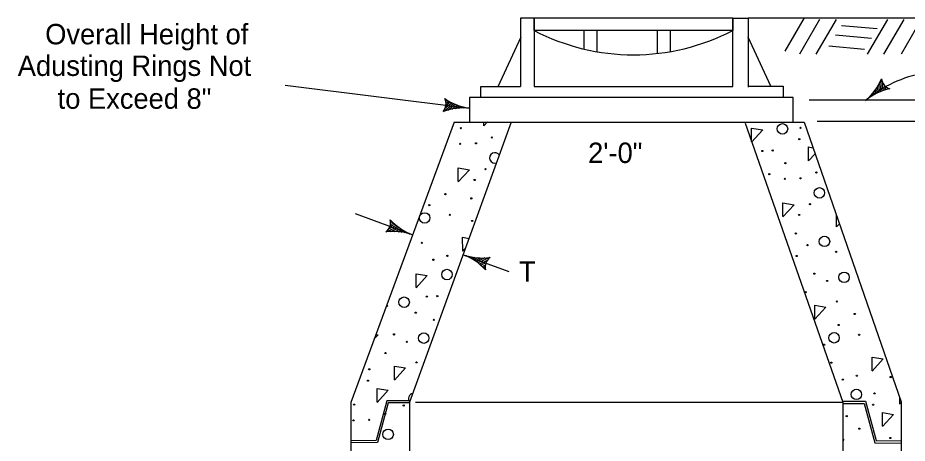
# Model space of a CAD drawing. Extents: x -1863 to -1632, y 1312 to 1612.
# Drawn here: x -1781.8 to -1692.7, y 1465.4 to 1508 of the extents above; entities that cross this region are included whole.
import ezdxf

# ---------------------------------------------------------------- set-up
doc = ezdxf.new("R2010")
doc.units = 0
doc.layers.add('1', color=7, linetype='Continuous')

msp = doc.modelspace()

# ---------------------------------------------------------------- linework, layer by layer
at = {"layer": '1'}
for p, q in [((-1731.439, 1501.146), (-1731.439, 1508.012)), ((-1731.439, 1508.012), (-1730.102, 1508.012)), ((-1731.439, 1508.012), (-1731.439, 1507.906)), ((-1730.102, 1508.012), (-1730.102, 1501.143)), ((-1710.205, 1507.968), (-1708.652, 1507.968)), ((-1710.205, 1501.143), (-1710.205, 1507.968)), ((-1708.66, 1507.998), (-1664.102, 1507.998)), ((-1708.652, 1507.968), (-1708.652, 1501.075)), ((-1703.05, 1507.998), (-1704.992, 1504.681)), ((-1701.509, 1507.829), (-1703.538, 1504.365)), ((-1699.861, 1507.829), (-1701.89, 1504.365)), ((-1699.325, 1507.241), (-1695.738, 1506.928)), ((-1694.722, 1507.829), (-1696.751, 1504.365)), ((-1693.072, 1507.829), (-1695.1, 1504.365)), ((-1691.329, 1507.829), (-1693.357, 1504.365)), ((-1733.708, 1501.124), (-1731.39, 1506.105)), ((-1725.096, 1504.885), (-1725.096, 1506.748)), ((-1723.827, 1506.748), (-1723.827, 1504.627)), ((-1717.749, 1504.444), (-1717.749, 1506.748)), ((-1716.479, 1506.748), (-1716.479, 1504.627)), ((-1706.378, 1501.176), (-1708.652, 1506.065)), ((-1699.907, 1506.296), (-1696.321, 1505.983)), ((-1700.585, 1505.19), (-1696.999, 1504.877)), ((-1695.329, 1501.879), (-1695.449, 1500.607)), ((-1755.035, 1501.258), (-1736.529, 1498.951)), ((-1735.418, 1500.01), (-1735.418, 1501.146)), ((-1735.418, 1501.146), (-1731.458, 1501.146)), ((-1730.102, 1501.143), (-1710.205, 1501.143)), ((-1708.66, 1501.176), (-1705.158, 1501.176)), ((-1705.158, 1501.176), (-1705.158, 1500.038)), ((-1695.923, 1500.819), (-1695.964, 1500.367)), ((-1695.73, 1501.108), (-1695.792, 1500.454)), ((-1695.533, 1501.457), (-1695.621, 1500.533)), ((-1695.201, 1501.508), (-1695.28, 1500.675)), ((-1695.057, 1501.282), (-1695.109, 1500.732)), ((-1694.907, 1501.132), (-1694.94, 1500.789)), ((-1694.752, 1501.026), (-1694.771, 1500.836)), ((-1694.597, 1500.945), (-1694.602, 1500.876)), ((-1738.997, 1499.812), (-1738.942, 1499.855)), ((-1696.658, 1499.967), (-1696.664, 1499.934)), ((-1696.479, 1500.149), (-1696.484, 1500.059)), ((-1696.296, 1500.348), (-1696.312, 1500.171)), ((-1696.108, 1500.571), (-1696.138, 1500.272)), ((-1739.174, 1498.638), (-1738.166, 1499.422)), ((-1738.991, 1498.986), (-1738.329, 1499.501)), ((-1738.948, 1499.643), (-1738.795, 1499.76)), ((-1738.926, 1499.245), (-1738.49, 1499.586)), ((-1738.92, 1499.458), (-1738.645, 1499.67)), ((-1738.724, 1498.779), (-1737.994, 1499.349)), ((-1738.338, 1498.875), (-1737.82, 1499.278)), ((-1737.994, 1498.932), (-1737.638, 1499.212)), ((-1737.687, 1498.967), (-1737.45, 1499.152)), ((-1737.395, 1498.984), (-1737.256, 1499.095)), ((-1737.126, 1498.989), (-1737.055, 1499.044)), ((-1736.87, 1498.981), (-1736.842, 1499.003)), ((-1702.549, 1499.812), (-1672.409, 1499.812)), ((-1738.112, 1497.559), (-1748.466, 1469.497)), ((-1732.379, 1497.559), (-1742.559, 1469.535)), ((-1738.112, 1497.559), (-1703.066, 1497.559)), ((-1708.974, 1497.472), (-1699.194, 1469.527)), ((-1703.066, 1497.559), (-1693.338, 1469.576)), ((-1701.767, 1497.649), (-1682.766, 1497.649)), ((-1742.273, 1486.279), (-1747.97, 1488.379)), ((-1744.484, 1487.316), (-1744.171, 1487.458)), ((-1744.479, 1487.676), (-1744.416, 1487.706)), ((-1744.471, 1487.502), (-1744.296, 1487.581)), ((-1744.92, 1486.576), (-1743.757, 1487.109)), ((-1744.664, 1486.873), (-1743.902, 1487.224)), ((-1744.539, 1487.109), (-1744.038, 1487.341)), ((-1744.449, 1486.611), (-1743.61, 1487.001)), ((-1744.051, 1486.617), (-1743.455, 1486.892)), ((-1743.706, 1486.595), (-1743.294, 1486.785)), ((-1743.395, 1486.559), (-1743.123, 1486.682)), ((-1743.109, 1486.508), (-1742.948, 1486.584)), ((-1742.845, 1486.45), (-1742.766, 1486.489)), ((-1742.597, 1486.385), (-1742.567, 1486.399)), ((-1737.197, 1484.288), (-1732.624, 1482.624)), ((-1736.872, 1484.182), (-1736.902, 1484.168)), ((-1736.625, 1484.119), (-1736.704, 1484.078)), ((-1736.36, 1484.062), (-1736.521, 1483.986)), ((-1736.072, 1484.013), (-1736.344, 1483.888)), ((-1735.764, 1483.978), (-1736.175, 1483.787)), ((-1735.418, 1483.958), (-1736.012, 1483.681)), ((-1735.018, 1483.964), (-1735.857, 1483.572)), ((-1734.549, 1484.002), (-1735.707, 1483.463)), ((-1734.805, 1483.705), (-1735.565, 1483.348)), ((-1734.928, 1483.468), (-1735.429, 1483.231)), ((-1734.98, 1483.261), (-1735.293, 1483.114)), ((-1734.993, 1483.073), (-1735.168, 1482.994)), ((-1734.985, 1482.899), (-1735.048, 1482.869)), ((-1742.559, 1469.535), (-1742.559, 1401.357)), ((-1693.338, 1469.576), (-1693.338, 1401.305)), ((-1748.466, 1469.497), (-1748.466, 1395.967)), ((-1741.99, 1469.527), (-1699.194, 1469.527)), ((-1699.194, 1469.527), (-1699.194, 1401.392))]:
    msp.add_line(p, q, dxfattribs=at)
for points in [[(-1730.102, 1508.012), (-1710.213, 1508.012), (-1710.213, 1506.748), (-1730.102, 1506.748)], [(-1736.584, 1497.567), (-1704.142, 1497.567), (-1704.142, 1500.038), (-1736.584, 1500.038)]]:
    msp.add_lwpolyline(points, close=True, dxfattribs=at)
for points in [[(-1734.767, 1497.581), (-1735.132, 1497.183)], [(-1735.127, 1497.2), (-1735.129, 1497.578)], [(-1708.317, 1495.585), (-1708.32, 1496.971), (-1707.201, 1496.78), (-1708.32, 1495.568)], [(-1702.625, 1493.695), (-1702.631, 1495.084), (-1702.179, 1495.005)], [(-1701.966, 1494.397), (-1702.631, 1493.681)], [(-1737.687, 1491.609), (-1737.689, 1492.995), (-1736.573, 1492.804), (-1737.689, 1491.595)], [(-1705.185, 1488.106), (-1705.191, 1489.492), (-1704.071, 1489.302), (-1705.191, 1488.09)], [(-1699.82, 1487.088), (-1699.826, 1488.234)], [(-1699.531, 1487.393), (-1699.826, 1487.074)], [(-1737.251, 1484.656), (-1737.254, 1486.042), (-1736.603, 1485.93)], [(-1736.954, 1484.963), (-1737.254, 1484.639)], [(-1741.911, 1481.001), (-1741.916, 1482.39), (-1740.797, 1482.199), (-1741.916, 1480.987)], [(-1703.682, 1482.354), (-1703.633, 1482.346), (-1703.668, 1482.308)], [(-1701.988, 1477.847), (-1701.991, 1479.233), (-1700.871, 1479.043), (-1701.991, 1477.831)], [(-1745.955, 1476.3), (-1745.726, 1476.262), (-1746.132, 1475.821)], [(-1696.252, 1472.656), (-1696.255, 1474.042), (-1695.136, 1473.852), (-1696.255, 1472.64)], [(-1744.079, 1471.76), (-1744.081, 1473.146), (-1742.965, 1472.956), (-1744.081, 1471.744)], [(-1745.811, 1469.522), (-1745.816, 1470.911), (-1744.697, 1470.717), (-1745.816, 1469.508)], [(-1742.559, 1469.655), (-1744.844, 1469.652), (-1745.901, 1465.698), (-1748.466, 1465.671)], [(-1699.194, 1469.639), (-1696.912, 1469.636), (-1695.858, 1465.684), (-1693.338, 1465.654)], [(-1693.491, 1469.35), (-1693.491, 1470.017)], [(-1742.518, 1469.456), (-1744.713, 1469.453), (-1745.767, 1465.502), (-1748.425, 1465.472)], [(-1699.194, 1469.41), (-1697.037, 1469.407), (-1695.983, 1465.455), (-1693.377, 1465.426)], [(-1693.338, 1469.503), (-1693.494, 1469.334)], [(-1695.223, 1467.111), (-1695.228, 1468.5), (-1694.109, 1468.31), (-1695.228, 1467.098)]]:
    msp.add_lwpolyline(points, dxfattribs=at)
for centre, radius in [((-1705.228, 1496.893), 0.524), ((-1737.439, 1496.96), 0.0599), ((-1703.42, 1496.995), 0.0599), ((-1737.495, 1495.386), 0.0599), ((-1735.923, 1495.444), 0.0599), ((-1734.333, 1496.026), 0.0599), ((-1703.542, 1495.861), 0.0599), ((-1707.249, 1494.681), 0.0599), ((-1706.201, 1494.719), 0.0599), ((-1734.97, 1492.862), 0.0599), ((-1704.938, 1493.456), 0.0599), ((-1736.058, 1491.774), 0.0599), ((-1706.548, 1492.35), 0.0599), ((-1704.994, 1491.883), 0.0599), ((-1703.422, 1491.94), 0.0599), ((-1701.831, 1492.522), 0.0599), ((-1701.533, 1490.483), 0.524), ((-1738.987, 1490.358), 0.0599), ((-1740.597, 1489.253), 0.0599), ((-1736.386, 1489.929), 0.0599), ((-1702.469, 1489.358), 0.0599), ((-1741.059, 1487.974), 0.524), ((-1738.539, 1488.28), 0.0599), ((-1703.557, 1488.27), 0.0599), ((-1736.303, 1487.674), 0.0599), ((-1703.884, 1486.425), 0.0599), ((-1701.023, 1485.624), 0.524), ((-1741.339, 1485.48), 0.0599), ((-1702.715, 1485.256), 0.0599), ((-1740.189, 1483.788), 0.0599), ((-1738.783, 1484.18), 0.0599), ((-1703.801, 1484.17), 0.0599), ((-1699.859, 1484.572), 0.0599), ((-1738.824, 1482.31), 0.524), ((-1702.032, 1482.4), 0.0599), ((-1699.058, 1482.03), 0.524), ((-1700.749, 1481.661), 0.0599), ((-1702.885, 1480.538), 0.0599), ((-1743.114, 1479.537), 0.524), ((-1740.844, 1480.098), 0.0599), ((-1739.796, 1480.136), 0.0599), ((-1699.777, 1479.602), 0.0599), ((-1744.807, 1479.17), 0.0599), ((-1741.951, 1478.486), 0.0599), ((-1740.143, 1477.768), 0.0599), ((-1697.99, 1478.358), 0.0599), ((-1699.599, 1477.253), 0.0599), ((-1744.123, 1476.314), 0.0599), ((-1741.15, 1475.944), 0.524), ((-1700.062, 1475.974), 0.524), ((-1697.541, 1476.28), 0.0599), ((-1742.841, 1475.574), 0.0599), ((-1701.061, 1475.286), 0.0599), ((-1744.976, 1474.451), 0.0599), ((-1741.868, 1473.516), 0.0599), ((-1700.341, 1473.48), 0.0599), ((-1746.606, 1472.822), 0.0599), ((-1697.785, 1472.18), 0.0599), ((-1746.727, 1471.688), 0.0599), ((-1699.191, 1471.787), 0.0599), ((-1694.388, 1472.041), 0.0599), ((-1697.826, 1470.31), 0.524), ((-1696.018, 1470.412), 0.0599), ((-1748.123, 1469.283), 0.0599), ((-1743.153, 1469.2), 0.0599), ((-1696.139, 1469.278), 0.0599), ((-1748.179, 1467.709), 0.0599), ((-1746.608, 1467.767), 0.0599), ((-1745.017, 1468.349), 0.0599), ((-1698.798, 1468.136), 0.0599), ((-1697.535, 1466.873), 0.0599), ((-1744.718, 1466.309), 0.524), ((-1694.429, 1465.939), 0.0599)]:
    msp.add_circle(centre, radius, dxfattribs=at)
for centre, radius, start, end in [((-1720.156, 1525.809), 21.499, 242.44706, 297.55293), ((-1688.721, 1489.839), 12.851, 100.28934, 129.59948), ((-1700.644, 1504.162), 5.784, 310.16508, 337.10636), ((-1694.142, 1502.034), 1.179, 185.9376, 253.26132), ((-1693.27, 1495.248), 5.784, 102.09259, 129.03387), ((-1740.096, 1499.397), 1.179, 319.2327, 26.55642), ((-1735.756, 1504.684), 5.784, 235.38767, 262.32895), ((-1737.187, 1493.205), 5.784, 83.46017, 110.40144), ((-1734.034, 1493.986), 0.524, 29.89546, 290.17314), ((-1745.646, 1487.523), 1.179, 306.10693, 13.43065), ((-1740.218, 1491.687), 5.784, 222.2619, 249.20318), ((-1744.218, 1480.833), 5.784, 70.3344, 97.27568), ((-1739.227, 1478.873), 5.784, 42.49631, 69.43759), ((-1735.271, 1489.744), 5.784, 250.5688, 277.51008), ((-1733.816, 1483.059), 1.179, 126.34133, 193.66505), ((-1742.153, 1469.887), 0.524, 99.78476, 220.28385), ((-1699.145, 1465.767), 0.0599, 217.77398, 142.226)]:
    msp.add_arc(centre, radius, start, end, dxfattribs=at)

# ---------------------------------------------------------------- texts
for s, height, p in [('Overall Height of', 2.04257, (-1779.056, 1505.355)), ('Adusting Rings Not', 2.04257, (-1781.805, 1502.191)), ('to Exceed 8"', 2.04257, (-1777.808, 1498.904)), ('2\'-0"', 2.0426, (-1724.692, 1493.474)), ('T', 2.043, (-1731.601, 1481.589))]:
    msp.add_text(s, height=height, dxfattribs=at).set_placement(p)

doc.saveas('drawing.dxf')
